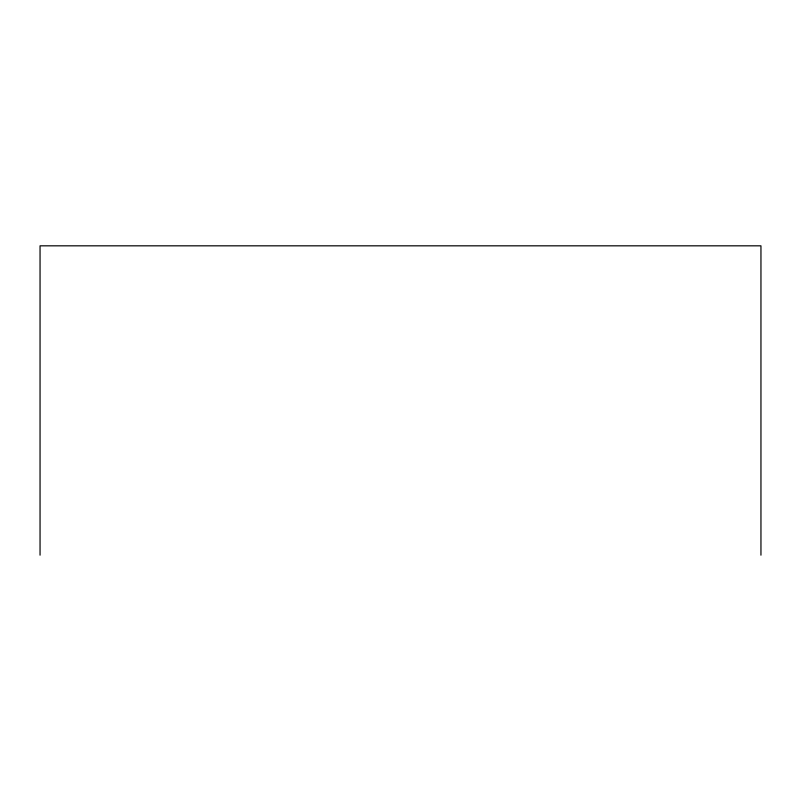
<?xml version="1.0" encoding="UTF-8"?>
<svg xmlns="http://www.w3.org/2000/svg" width="801" height="801" viewBox="0 0 801 801"><rect width="100%" height="100%" fill="white"/><g stroke="black" fill="none" stroke-linecap="round" stroke-linejoin="round"><path stroke-width="1.2" d="M760.95 555.173L760.95 245.827L40.05 245.827L40.05 555.173"/></g></svg>
